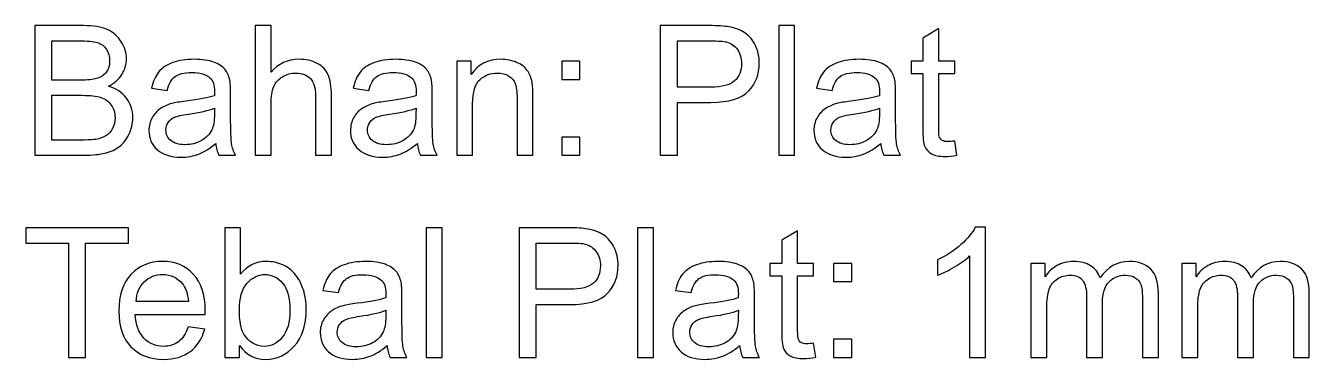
# Model space of a CAD drawing. Header units: centimetres. Extents: x -3.6 to 10.1, y -12.5 to 13.
# Drawn here: x 5.375 to 10.076, y 2.52 to 3.744 of the extents above; entities that cross this region are included whole.
import ezdxf

# ---------------------------------------------------------------- set-up
doc = ezdxf.new("R2010")
doc.units = ezdxf.units.CM
doc.header["$MEASUREMENT"] = 0
doc.layers.add('Visible', color=7, linetype='Continuous')

msp = doc.modelspace()

# ---------------------------------------------------------------- linework, layer by layer
at = {"layer": 'Visible', "color": 250}
for points, knots in [([(5.40849, 3.26897), (5.40849, 3.26897), (5.40849, 3.74415), (5.40849, 3.74415), (5.40849, 3.74415), (5.58679, 3.74415), (5.58679, 3.74415), (5.62307, 3.74415), (5.65216, 3.73939), (5.67417, 3.72977), (5.69607, 3.72015), (5.71322, 3.70533), (5.72561, 3.68531), (5.7381, 3.6654), (5.7443, 3.64449), (5.7443, 3.62259), (5.7443, 3.60235), (5.73877, 3.58321), (5.72782, 3.56529), (5.71687, 3.54738), (5.70028, 3.53289), (5.67804, 3.52182), (5.7068, 3.51342), (5.72892, 3.49904), (5.7443, 3.47869), (5.75978, 3.45844), (5.76753, 3.43444), (5.76753, 3.40679), (5.76753, 3.38445), (5.76277, 3.36376), (5.75337, 3.34463), (5.74397, 3.32549), (5.73235, 3.31078), (5.71853, 3.30038), (5.7047, 3.2901), (5.68733, 3.28224), (5.66654, 3.27693), (5.64564, 3.27162), (5.62008, 3.26897), (5.58978, 3.26897), (5.58978, 3.26897), (5.40849, 3.26897), (5.40849, 3.26897)], [0, 0, 0, 0, 0.0714286, 0.0714286, 0.0714286, 0.1428571, 0.1428571, 0.1428571, 0.2142857, 0.2142857, 0.2142857, 0.2857143, 0.2857143, 0.2857143, 0.3571429, 0.3571429, 0.3571429, 0.4285714, 0.4285714, 0.4285714, 0.5, 0.5, 0.5, 0.5714286, 0.5714286, 0.5714286, 0.6428571, 0.6428571, 0.6428571, 0.7142857, 0.7142857, 0.7142857, 0.7857143, 0.7857143, 0.7857143, 0.8571429, 0.8571429, 0.8571429, 0.9285714, 0.9285714, 0.9285714, 1, 1, 1, 1]), ([(6.21561, 3.26897), (6.21561, 3.26897), (6.21561, 3.74415), (6.21561, 3.74415), (6.21561, 3.74415), (6.27401, 3.74415), (6.27401, 3.74415), (6.27401, 3.74415), (6.27401, 3.57315), (6.27401, 3.57315), (6.30111, 3.60489), (6.33529, 3.62071), (6.37666, 3.62071), (6.40199, 3.62071), (6.424, 3.61573), (6.4428, 3.60567), (6.4615, 3.5956), (6.47488, 3.58178), (6.48296, 3.56408), (6.49103, 3.54638), (6.49501, 3.52061), (6.49501, 3.48698), (6.49501, 3.48698), (6.49501, 3.26897), (6.49501, 3.26897), (6.49501, 3.26897), (6.43661, 3.26897), (6.43661, 3.26897), (6.43661, 3.26897), (6.43661, 3.48676), (6.43661, 3.48676), (6.43661, 3.51585), (6.43031, 3.53709), (6.41781, 3.55036), (6.4052, 3.56364), (6.3875, 3.57027), (6.36449, 3.57027), (6.34735, 3.57027), (6.3312, 3.56585), (6.31605, 3.55689), (6.30089, 3.54793), (6.29016, 3.53576), (6.28364, 3.52039), (6.27722, 3.50512), (6.27401, 3.484), (6.27401, 3.45701), (6.27401, 3.45701), (6.27401, 3.26897), (6.27401, 3.26897), (6.27401, 3.26897), (6.21561, 3.26897), (6.21561, 3.26897)], [0, 0, 0, 0, 0.0588235, 0.0588235, 0.0588235, 0.1176471, 0.1176471, 0.1176471, 0.1764706, 0.1764706, 0.1764706, 0.2352941, 0.2352941, 0.2352941, 0.2941176, 0.2941176, 0.2941176, 0.3529412, 0.3529412, 0.3529412, 0.4117647, 0.4117647, 0.4117647, 0.4705882, 0.4705882, 0.4705882, 0.5294118, 0.5294118, 0.5294118, 0.5882353, 0.5882353, 0.5882353, 0.6470588, 0.6470588, 0.6470588, 0.7058824, 0.7058824, 0.7058824, 0.7647059, 0.7647059, 0.7647059, 0.8235294, 0.8235294, 0.8235294, 0.8823529, 0.8823529, 0.8823529, 0.9411765, 0.9411765, 0.9411765, 1, 1, 1, 1]), ([(7.69902, 3.26897), (7.69902, 3.26897), (7.69902, 3.74415), (7.69902, 3.74415), (7.69902, 3.74415), (7.87843, 3.74415), (7.87843, 3.74415), (7.90996, 3.74415), (7.93407, 3.7426), (7.95077, 3.73962), (7.97411, 3.73574), (7.99369, 3.72833), (8.0095, 3.71749), (8.02532, 3.70654), (8.03804, 3.69128), (8.04766, 3.6717), (8.05729, 3.65212), (8.06204, 3.63055), (8.06204, 3.60699), (8.06204, 3.56673), (8.04921, 3.53255), (8.02344, 3.50468), (7.99778, 3.4767), (7.95121, 3.46276), (7.88396, 3.46276), (7.88396, 3.46276), (7.76207, 3.46276), (7.76207, 3.46276), (7.76207, 3.46276), (7.76207, 3.26897), (7.76207, 3.26897), (7.76207, 3.26897), (7.69902, 3.26897), (7.69902, 3.26897)], [0, 0, 0, 0, 0.0909091, 0.0909091, 0.0909091, 0.1818182, 0.1818182, 0.1818182, 0.2727273, 0.2727273, 0.2727273, 0.3636364, 0.3636364, 0.3636364, 0.4545455, 0.4545455, 0.4545455, 0.5454545, 0.5454545, 0.5454545, 0.6363636, 0.6363636, 0.6363636, 0.7272727, 0.7272727, 0.7272727, 0.8181818, 0.8181818, 0.8181818, 0.9090909, 0.9090909, 0.9090909, 1, 1, 1, 1]), ([(8.13305, 3.26897), (8.13305, 3.26897), (8.13305, 3.74415), (8.13305, 3.74415), (8.13305, 3.74415), (8.19146, 3.74415), (8.19146, 3.74415), (8.19146, 3.74415), (8.19146, 3.26897), (8.19146, 3.26897), (8.19146, 3.26897), (8.13305, 3.26897), (8.13305, 3.26897)], [0, 0, 0, 0, 0.25, 0.25, 0.25, 0.5, 0.5, 0.5, 0.75, 0.75, 0.75, 1, 1, 1, 1]), ([(8.77769, 3.32107), (8.77769, 3.32107), (8.78565, 3.26952), (8.78565, 3.26952), (8.76928, 3.26609), (8.75457, 3.26432), (8.74174, 3.26432), (8.72062, 3.26432), (8.70425, 3.26764), (8.69252, 3.27439), (8.68091, 3.28114), (8.67272, 3.28988), (8.66797, 3.30083), (8.66321, 3.31178), (8.66089, 3.33478), (8.66089, 3.36985), (8.66089, 3.36985), (8.66089, 3.56828), (8.66089, 3.56828), (8.66089, 3.56828), (8.61775, 3.56828), (8.61775, 3.56828), (8.61775, 3.56828), (8.61775, 3.61341), (8.61775, 3.61341), (8.61775, 3.61341), (8.66089, 3.61341), (8.66089, 3.61341), (8.66089, 3.61341), (8.66089, 3.69858), (8.66089, 3.69858), (8.66089, 3.69858), (8.71929, 3.73364), (8.71929, 3.73364), (8.71929, 3.73364), (8.71929, 3.61341), (8.71929, 3.61341), (8.71929, 3.61341), (8.77769, 3.61341), (8.77769, 3.61341), (8.77769, 3.61341), (8.77769, 3.56828), (8.77769, 3.56828), (8.77769, 3.56828), (8.71929, 3.56828), (8.71929, 3.56828), (8.71929, 3.56828), (8.71929, 3.36653), (8.71929, 3.36653), (8.71929, 3.34983), (8.72028, 3.3391), (8.72239, 3.33434), (8.72438, 3.32958), (8.72769, 3.32582), (8.73234, 3.32295), (8.73699, 3.32018), (8.74362, 3.31874), (8.75225, 3.31874), (8.75867, 3.31874), (8.76718, 3.31952), (8.77769, 3.32107)], [0, 0, 0, 0, 0.05, 0.05, 0.05, 0.1, 0.1, 0.1, 0.15, 0.15, 0.15, 0.2, 0.2, 0.2, 0.25, 0.25, 0.25, 0.3, 0.3, 0.3, 0.35, 0.35, 0.35, 0.4, 0.4, 0.4, 0.45, 0.45, 0.45, 0.5, 0.5, 0.5, 0.55, 0.55, 0.55, 0.6, 0.6, 0.6, 0.65, 0.65, 0.65, 0.7, 0.7, 0.7, 0.75, 0.75, 0.75, 0.8, 0.8, 0.8, 0.85, 0.85, 0.85, 0.9, 0.9, 0.9, 0.95, 0.95, 0.95, 1, 1, 1, 1]), ([(5.47153, 3.54439), (5.47153, 3.54439), (5.57429, 3.54439), (5.57429, 3.54439), (5.60217, 3.54439), (5.62219, 3.54627), (5.63424, 3.54992), (5.65028, 3.55468), (5.66234, 3.56264), (5.67041, 3.5737), (5.67849, 3.58476), (5.68258, 3.59859), (5.68258, 3.61529), (5.68258, 3.63111), (5.67882, 3.64504), (5.67119, 3.65699), (5.66366, 3.66905), (5.65282, 3.67734), (5.63878, 3.68177), (5.62473, 3.68619), (5.60062, 3.6884), (5.56655, 3.6884), (5.56655, 3.6884), (5.47153, 3.6884), (5.47153, 3.6884), (5.47153, 3.6884), (5.47153, 3.54439), (5.47153, 3.54439)], [0, 0, 0, 0, 0.1111111, 0.1111111, 0.1111111, 0.2222222, 0.2222222, 0.2222222, 0.3333333, 0.3333333, 0.3333333, 0.4444444, 0.4444444, 0.4444444, 0.5555556, 0.5555556, 0.5555556, 0.6666667, 0.6666667, 0.6666667, 0.7777778, 0.7777778, 0.7777778, 0.8888889, 0.8888889, 0.8888889, 1, 1, 1, 1]), ([(7.76207, 3.51851), (7.76207, 3.51851), (7.88485, 3.51851), (7.88485, 3.51851), (7.92555, 3.51851), (7.95431, 3.52603), (7.97145, 3.54118), (7.98849, 3.55633), (7.99701, 3.57757), (7.99701, 3.60511), (7.99701, 3.62491), (7.99203, 3.64195), (7.98196, 3.65611), (7.9719, 3.67026), (7.95862, 3.67966), (7.94225, 3.6842), (7.93163, 3.68697), (7.91206, 3.6884), (7.88363, 3.6884), (7.88363, 3.6884), (7.76207, 3.6884), (7.76207, 3.6884), (7.76207, 3.6884), (7.76207, 3.51851), (7.76207, 3.51851)], [0, 0, 0, 0, 0.125, 0.125, 0.125, 0.25, 0.25, 0.25, 0.375, 0.375, 0.375, 0.5, 0.5, 0.5, 0.625, 0.625, 0.625, 0.75, 0.75, 0.75, 0.875, 0.875, 0.875, 1, 1, 1, 1]), ([(6.07148, 3.31211), (6.0498, 3.29364), (6.0289, 3.28069), (6.00888, 3.27306), (5.98886, 3.26543), (5.9674, 3.26167), (5.94439, 3.26167), (5.90656, 3.26167), (5.87747, 3.27085), (5.85712, 3.28932), (5.83677, 3.30768), (5.82659, 3.33124), (5.82659, 3.35989), (5.82659, 3.3767), (5.83046, 3.39208), (5.8381, 3.40602), (5.84584, 3.41995), (5.8559, 3.43101), (5.86829, 3.43942), (5.88079, 3.44783), (5.89473, 3.45424), (5.91032, 3.45856), (5.92183, 3.46154), (5.93919, 3.46442), (5.96231, 3.46729), (6.00943, 3.47282), (6.04427, 3.47957), (6.0665, 3.48731), (6.06673, 3.49528), (6.06684, 3.50037), (6.06684, 3.50247), (6.06684, 3.52614), (6.06131, 3.54284), (6.05025, 3.55257), (6.03531, 3.56574), (6.01308, 3.57226), (5.98366, 3.57226), (5.95612, 3.57226), (5.93576, 3.5674), (5.92271, 3.55777), (5.90955, 3.54815), (5.89993, 3.53112), (5.89362, 3.50656), (5.89362, 3.50656), (5.83655, 3.51452), (5.83655, 3.51452), (5.84175, 3.53897), (5.85026, 3.55877), (5.86221, 3.57381), (5.87415, 3.58885), (5.89141, 3.60036), (5.91397, 3.60854), (5.93643, 3.61662), (5.96264, 3.62071), (5.99229, 3.62071), (6.02171, 3.62071), (6.04571, 3.61728), (6.06418, 3.61031), (6.08254, 3.60334), (6.09615, 3.59472), (6.10478, 3.58421), (6.1134, 3.5737), (6.11949, 3.56043), (6.12303, 3.54439), (6.12491, 3.53443), (6.1259, 3.51652), (6.1259, 3.49074), (6.1259, 3.49074), (6.1259, 3.41332), (6.1259, 3.41332), (6.1259, 3.35923), (6.12712, 3.32505), (6.12955, 3.31056), (6.13188, 3.29607), (6.13674, 3.28224), (6.14382, 3.26897), (6.14382, 3.26897), (6.08276, 3.26897), (6.08276, 3.26897), (6.0769, 3.28125), (6.07314, 3.29563), (6.07148, 3.31211)], [0, 0, 0, 0, 0.037037, 0.037037, 0.037037, 0.0740741, 0.0740741, 0.0740741, 0.1111111, 0.1111111, 0.1111111, 0.1481481, 0.1481481, 0.1481481, 0.1851852, 0.1851852, 0.1851852, 0.2222222, 0.2222222, 0.2222222, 0.2592593, 0.2592593, 0.2592593, 0.2962963, 0.2962963, 0.2962963, 0.3333333, 0.3333333, 0.3333333, 0.3703704, 0.3703704, 0.3703704, 0.4074074, 0.4074074, 0.4074074, 0.4444444, 0.4444444, 0.4444444, 0.4814815, 0.4814815, 0.4814815, 0.5185185, 0.5185185, 0.5185185, 0.5555556, 0.5555556, 0.5555556, 0.5925926, 0.5925926, 0.5925926, 0.6296296, 0.6296296, 0.6296296, 0.6666667, 0.6666667, 0.6666667, 0.7037037, 0.7037037, 0.7037037, 0.7407407, 0.7407407, 0.7407407, 0.7777778, 0.7777778, 0.7777778, 0.8148148, 0.8148148, 0.8148148, 0.8518519, 0.8518519, 0.8518519, 0.8888889, 0.8888889, 0.8888889, 0.9259259, 0.9259259, 0.9259259, 0.962963, 0.962963, 0.962963, 1, 1, 1, 1]), ([(6.8097, 3.31211), (6.78802, 3.29364), (6.76712, 3.28069), (6.7471, 3.27306), (6.72708, 3.26543), (6.70562, 3.26167), (6.68261, 3.26167), (6.64478, 3.26167), (6.61569, 3.27085), (6.59534, 3.28932), (6.57499, 3.30768), (6.56481, 3.33124), (6.56481, 3.35989), (6.56481, 3.3767), (6.56868, 3.39208), (6.57632, 3.40602), (6.58406, 3.41995), (6.59412, 3.43101), (6.60651, 3.43942), (6.61901, 3.44783), (6.63295, 3.45424), (6.64854, 3.45856), (6.66005, 3.46154), (6.67741, 3.46442), (6.70053, 3.46729), (6.74765, 3.47282), (6.78249, 3.47957), (6.80472, 3.48731), (6.80495, 3.49528), (6.80506, 3.50037), (6.80506, 3.50247), (6.80506, 3.52614), (6.79953, 3.54284), (6.78847, 3.55257), (6.77353, 3.56574), (6.7513, 3.57226), (6.72188, 3.57226), (6.69434, 3.57226), (6.67398, 3.5674), (6.66093, 3.55777), (6.64777, 3.54815), (6.63815, 3.53112), (6.63184, 3.50656), (6.63184, 3.50656), (6.57477, 3.51452), (6.57477, 3.51452), (6.57997, 3.53897), (6.58848, 3.55877), (6.60043, 3.57381), (6.61237, 3.58885), (6.62963, 3.60036), (6.65219, 3.60854), (6.67465, 3.61662), (6.70086, 3.62071), (6.73051, 3.62071), (6.75993, 3.62071), (6.78393, 3.61728), (6.8024, 3.61031), (6.82076, 3.60334), (6.83437, 3.59472), (6.843, 3.58421), (6.85162, 3.5737), (6.85771, 3.56043), (6.86125, 3.54439), (6.86313, 3.53443), (6.86412, 3.51652), (6.86412, 3.49074), (6.86412, 3.49074), (6.86412, 3.41332), (6.86412, 3.41332), (6.86412, 3.35923), (6.86534, 3.32505), (6.86777, 3.31056), (6.8701, 3.29607), (6.87496, 3.28224), (6.88204, 3.26897), (6.88204, 3.26897), (6.82098, 3.26897), (6.82098, 3.26897), (6.81512, 3.28125), (6.81136, 3.29563), (6.8097, 3.31211)], [0, 0, 0, 0, 0.037037, 0.037037, 0.037037, 0.0740741, 0.0740741, 0.0740741, 0.1111111, 0.1111111, 0.1111111, 0.1481481, 0.1481481, 0.1481481, 0.1851852, 0.1851852, 0.1851852, 0.2222222, 0.2222222, 0.2222222, 0.2592593, 0.2592593, 0.2592593, 0.2962963, 0.2962963, 0.2962963, 0.3333333, 0.3333333, 0.3333333, 0.3703704, 0.3703704, 0.3703704, 0.4074074, 0.4074074, 0.4074074, 0.4444444, 0.4444444, 0.4444444, 0.4814815, 0.4814815, 0.4814815, 0.5185185, 0.5185185, 0.5185185, 0.5555556, 0.5555556, 0.5555556, 0.5925926, 0.5925926, 0.5925926, 0.6296296, 0.6296296, 0.6296296, 0.6666667, 0.6666667, 0.6666667, 0.7037037, 0.7037037, 0.7037037, 0.7407407, 0.7407407, 0.7407407, 0.7777778, 0.7777778, 0.7777778, 0.8148148, 0.8148148, 0.8148148, 0.8518519, 0.8518519, 0.8518519, 0.8888889, 0.8888889, 0.8888889, 0.9259259, 0.9259259, 0.9259259, 0.962963, 0.962963, 0.962963, 1, 1, 1, 1]), ([(6.95383, 3.26897), (6.95383, 3.26897), (6.95383, 3.61341), (6.95383, 3.61341), (6.95383, 3.61341), (7.00626, 3.61341), (7.00626, 3.61341), (7.00626, 3.61341), (7.00626, 3.56452), (7.00626, 3.56452), (7.03148, 3.60202), (7.06798, 3.62071), (7.11565, 3.62071), (7.13645, 3.62071), (7.15547, 3.61695), (7.17284, 3.60954), (7.19021, 3.60213), (7.20326, 3.59228), (7.21188, 3.58023), (7.22051, 3.56817), (7.2266, 3.55379), (7.23002, 3.5372), (7.23213, 3.52636), (7.23323, 3.50745), (7.23323, 3.48046), (7.23323, 3.48046), (7.23323, 3.26897), (7.23323, 3.26897), (7.23323, 3.26897), (7.17483, 3.26897), (7.17483, 3.26897), (7.17483, 3.26897), (7.17483, 3.47824), (7.17483, 3.47824), (7.17483, 3.50203), (7.17262, 3.51983), (7.16808, 3.53156), (7.16355, 3.54328), (7.15547, 3.55268), (7.14397, 3.55976), (7.13247, 3.56673), (7.11886, 3.57027), (7.10338, 3.57027), (7.0786, 3.57027), (7.05725, 3.56242), (7.03922, 3.5466), (7.02119, 3.53089), (7.01223, 3.50092), (7.01223, 3.4569), (7.01223, 3.4569), (7.01223, 3.26897), (7.01223, 3.26897), (7.01223, 3.26897), (6.95383, 3.26897), (6.95383, 3.26897)], [0, 0, 0, 0, 0.0555556, 0.0555556, 0.0555556, 0.1111111, 0.1111111, 0.1111111, 0.1666667, 0.1666667, 0.1666667, 0.2222222, 0.2222222, 0.2222222, 0.2777778, 0.2777778, 0.2777778, 0.3333333, 0.3333333, 0.3333333, 0.3888889, 0.3888889, 0.3888889, 0.4444444, 0.4444444, 0.4444444, 0.5, 0.5, 0.5, 0.5555556, 0.5555556, 0.5555556, 0.6111111, 0.6111111, 0.6111111, 0.6666667, 0.6666667, 0.6666667, 0.7222222, 0.7222222, 0.7222222, 0.7777778, 0.7777778, 0.7777778, 0.8333333, 0.8333333, 0.8333333, 0.8888889, 0.8888889, 0.8888889, 0.9444444, 0.9444444, 0.9444444, 1, 1, 1, 1]), ([(8.5068, 3.31211), (8.48512, 3.29364), (8.46422, 3.28069), (8.4442, 3.27306), (8.42418, 3.26543), (8.40272, 3.26167), (8.37971, 3.26167), (8.34188, 3.26167), (8.31279, 3.27085), (8.29244, 3.28932), (8.27209, 3.30768), (8.26191, 3.33124), (8.26191, 3.35989), (8.26191, 3.3767), (8.26578, 3.39208), (8.27342, 3.40602), (8.28116, 3.41995), (8.29122, 3.43101), (8.30361, 3.43942), (8.31611, 3.44783), (8.33005, 3.45424), (8.34564, 3.45856), (8.35715, 3.46154), (8.37451, 3.46442), (8.39763, 3.46729), (8.44475, 3.47282), (8.47959, 3.47957), (8.50182, 3.48731), (8.50205, 3.49528), (8.50216, 3.50037), (8.50216, 3.50247), (8.50216, 3.52614), (8.49663, 3.54284), (8.48557, 3.55257), (8.47063, 3.56574), (8.4484, 3.57226), (8.41898, 3.57226), (8.39144, 3.57226), (8.37108, 3.5674), (8.35803, 3.55777), (8.34487, 3.54815), (8.33525, 3.53112), (8.32894, 3.50656), (8.32894, 3.50656), (8.27187, 3.51452), (8.27187, 3.51452), (8.27707, 3.53897), (8.28558, 3.55877), (8.29753, 3.57381), (8.30947, 3.58885), (8.32673, 3.60036), (8.34929, 3.60854), (8.37175, 3.61662), (8.39796, 3.62071), (8.42761, 3.62071), (8.45703, 3.62071), (8.48103, 3.61728), (8.4995, 3.61031), (8.51786, 3.60334), (8.53147, 3.59472), (8.5401, 3.58421), (8.54872, 3.5737), (8.55481, 3.56043), (8.55835, 3.54439), (8.56023, 3.53443), (8.56122, 3.51652), (8.56122, 3.49074), (8.56122, 3.49074), (8.56122, 3.41332), (8.56122, 3.41332), (8.56122, 3.35923), (8.56244, 3.32505), (8.56487, 3.31056), (8.5672, 3.29607), (8.57206, 3.28224), (8.57914, 3.26897), (8.57914, 3.26897), (8.51808, 3.26897), (8.51808, 3.26897), (8.51222, 3.28125), (8.50846, 3.29563), (8.5068, 3.31211)], [0, 0, 0, 0, 0.037037, 0.037037, 0.037037, 0.0740741, 0.0740741, 0.0740741, 0.1111111, 0.1111111, 0.1111111, 0.1481481, 0.1481481, 0.1481481, 0.1851852, 0.1851852, 0.1851852, 0.2222222, 0.2222222, 0.2222222, 0.2592593, 0.2592593, 0.2592593, 0.2962963, 0.2962963, 0.2962963, 0.3333333, 0.3333333, 0.3333333, 0.3703704, 0.3703704, 0.3703704, 0.4074074, 0.4074074, 0.4074074, 0.4444444, 0.4444444, 0.4444444, 0.4814815, 0.4814815, 0.4814815, 0.5185185, 0.5185185, 0.5185185, 0.5555556, 0.5555556, 0.5555556, 0.5925926, 0.5925926, 0.5925926, 0.6296296, 0.6296296, 0.6296296, 0.6666667, 0.6666667, 0.6666667, 0.7037037, 0.7037037, 0.7037037, 0.7407407, 0.7407407, 0.7407407, 0.7777778, 0.7777778, 0.7777778, 0.8148148, 0.8148148, 0.8148148, 0.8518519, 0.8518519, 0.8518519, 0.8888889, 0.8888889, 0.8888889, 0.9259259, 0.9259259, 0.9259259, 0.962963, 0.962963, 0.962963, 1, 1, 1, 1]), ([(7.33887, 3.54704), (7.33887, 3.54704), (7.33887, 3.61341), (7.33887, 3.61341), (7.33887, 3.61341), (7.40524, 3.61341), (7.40524, 3.61341), (7.40524, 3.61341), (7.40524, 3.54704), (7.40524, 3.54704), (7.40524, 3.54704), (7.33887, 3.54704), (7.33887, 3.54704)], [0, 0, 0, 0, 0.25, 0.25, 0.25, 0.5, 0.5, 0.5, 0.75, 0.75, 0.75, 1, 1, 1, 1]), ([(5.47153, 3.32472), (5.47153, 3.32472), (5.58989, 3.32472), (5.58989, 3.32472), (5.61024, 3.32472), (5.62451, 3.32549), (5.6328, 3.32704), (5.64718, 3.32958), (5.65935, 3.3339), (5.66908, 3.33998), (5.67882, 3.34607), (5.68678, 3.35491), (5.69309, 3.36653), (5.69939, 3.37814), (5.70249, 3.39153), (5.70249, 3.40668), (5.70249, 3.42449), (5.69795, 3.43986), (5.68877, 3.45303), (5.6797, 3.46619), (5.66709, 3.47537), (5.65094, 3.48068), (5.63491, 3.48599), (5.61168, 3.48864), (5.58148, 3.48864), (5.58148, 3.48864), (5.47153, 3.48864), (5.47153, 3.48864), (5.47153, 3.48864), (5.47153, 3.32472), (5.47153, 3.32472)], [0, 0, 0, 0, 0.1, 0.1, 0.1, 0.2, 0.2, 0.2, 0.3, 0.3, 0.3, 0.4, 0.4, 0.4, 0.5, 0.5, 0.5, 0.6, 0.6, 0.6, 0.7, 0.7, 0.7, 0.8, 0.8, 0.8, 0.9, 0.9, 0.9, 1, 1, 1, 1]), ([(6.06684, 3.44152), (6.0456, 3.43289), (6.01374, 3.42559), (5.97127, 3.41962), (5.94716, 3.41619), (5.93012, 3.41232), (5.92017, 3.40801), (5.91021, 3.40369), (5.90258, 3.39739), (5.89716, 3.3892), (5.89174, 3.38091), (5.88898, 3.37173), (5.88898, 3.36155), (5.88898, 3.34618), (5.89484, 3.33323), (5.90667, 3.32295), (5.91851, 3.31266), (5.93576, 3.30746), (5.95844, 3.30746), (5.98089, 3.30746), (6.00091, 3.31233), (6.0185, 3.32217), (6.03598, 3.33191), (6.04892, 3.34529), (6.0571, 3.36221), (6.06341, 3.37538), (6.0665, 3.39473), (6.0665, 3.42028), (6.0665, 3.42028), (6.06684, 3.44152), (6.06684, 3.44152)], [0, 0, 0, 0, 0.1, 0.1, 0.1, 0.2, 0.2, 0.2, 0.3, 0.3, 0.3, 0.4, 0.4, 0.4, 0.5, 0.5, 0.5, 0.6, 0.6, 0.6, 0.7, 0.7, 0.7, 0.8, 0.8, 0.8, 0.9, 0.9, 0.9, 1, 1, 1, 1]), ([(6.80506, 3.44152), (6.78382, 3.43289), (6.75196, 3.42559), (6.70949, 3.41962), (6.68538, 3.41619), (6.66834, 3.41232), (6.65839, 3.40801), (6.64843, 3.40369), (6.6408, 3.39739), (6.63538, 3.3892), (6.62996, 3.38091), (6.6272, 3.37173), (6.6272, 3.36155), (6.6272, 3.34618), (6.63306, 3.33323), (6.64489, 3.32295), (6.65673, 3.31266), (6.67398, 3.30746), (6.69666, 3.30746), (6.71911, 3.30746), (6.73913, 3.31233), (6.75672, 3.32217), (6.7742, 3.33191), (6.78714, 3.34529), (6.79532, 3.36221), (6.80163, 3.37538), (6.80472, 3.39473), (6.80472, 3.42028), (6.80472, 3.42028), (6.80506, 3.44152), (6.80506, 3.44152)], [0, 0, 0, 0, 0.1, 0.1, 0.1, 0.2, 0.2, 0.2, 0.3, 0.3, 0.3, 0.4, 0.4, 0.4, 0.5, 0.5, 0.5, 0.6, 0.6, 0.6, 0.7, 0.7, 0.7, 0.8, 0.8, 0.8, 0.9, 0.9, 0.9, 1, 1, 1, 1]), ([(8.50216, 3.44152), (8.48092, 3.43289), (8.44906, 3.42559), (8.40659, 3.41962), (8.38248, 3.41619), (8.36544, 3.41232), (8.35549, 3.40801), (8.34553, 3.40369), (8.3379, 3.39739), (8.33248, 3.3892), (8.32706, 3.38091), (8.3243, 3.37173), (8.3243, 3.36155), (8.3243, 3.34618), (8.33016, 3.33323), (8.34199, 3.32295), (8.35383, 3.31266), (8.37108, 3.30746), (8.39376, 3.30746), (8.41621, 3.30746), (8.43623, 3.31233), (8.45382, 3.32217), (8.4713, 3.33191), (8.48424, 3.34529), (8.49242, 3.36221), (8.49873, 3.37538), (8.50182, 3.39473), (8.50182, 3.42028), (8.50182, 3.42028), (8.50216, 3.44152), (8.50216, 3.44152)], [0, 0, 0, 0, 0.1, 0.1, 0.1, 0.2, 0.2, 0.2, 0.3, 0.3, 0.3, 0.4, 0.4, 0.4, 0.5, 0.5, 0.5, 0.6, 0.6, 0.6, 0.7, 0.7, 0.7, 0.8, 0.8, 0.8, 0.9, 0.9, 0.9, 1, 1, 1, 1]), ([(7.33887, 3.26897), (7.33887, 3.26897), (7.33887, 3.33534), (7.33887, 3.33534), (7.33887, 3.33534), (7.40524, 3.33534), (7.40524, 3.33534), (7.40524, 3.33534), (7.40524, 3.26897), (7.40524, 3.26897), (7.40524, 3.26897), (7.33887, 3.26897), (7.33887, 3.26897)], [0, 0, 0, 0, 0.25, 0.25, 0.25, 0.5, 0.5, 0.5, 0.75, 0.75, 0.75, 1, 1, 1, 1]), ([(5.53193, 2.52755), (5.53193, 2.52755), (5.53193, 2.94698), (5.53193, 2.94698), (5.53193, 2.94698), (5.3753, 2.94698), (5.3753, 2.94698), (5.3753, 2.94698), (5.3753, 3.00273), (5.3753, 3.00273), (5.3753, 3.00273), (5.7516, 3.00273), (5.7516, 3.00273), (5.7516, 3.00273), (5.7516, 2.94698), (5.7516, 2.94698), (5.7516, 2.94698), (5.59498, 2.94698), (5.59498, 2.94698), (5.59498, 2.94698), (5.59498, 2.52755), (5.59498, 2.52755), (5.59498, 2.52755), (5.53193, 2.52755), (5.53193, 2.52755)], [0, 0, 0, 0, 0.125, 0.125, 0.125, 0.25, 0.25, 0.25, 0.375, 0.375, 0.375, 0.5, 0.5, 0.5, 0.625, 0.625, 0.625, 0.75, 0.75, 0.75, 0.875, 0.875, 0.875, 1, 1, 1, 1]), ([(6.15854, 2.52755), (6.15854, 2.52755), (6.10412, 2.52755), (6.10412, 2.52755), (6.10412, 2.52755), (6.10412, 3.00273), (6.10412, 3.00273), (6.10412, 3.00273), (6.16252, 3.00273), (6.16252, 3.00273), (6.16252, 3.00273), (6.16252, 2.83317), (6.16252, 2.83317), (6.18719, 2.86392), (6.2186, 2.87929), (6.25687, 2.87929), (6.278, 2.87929), (6.29813, 2.87509), (6.31704, 2.86657), (6.33596, 2.85805), (6.35144, 2.846), (6.36372, 2.83062), (6.37589, 2.81514), (6.38551, 2.79655), (6.39237, 2.77476), (6.39934, 2.75308), (6.40276, 2.72975), (6.40276, 2.70497), (6.40276, 2.64612), (6.38816, 2.60055), (6.35907, 2.56848), (6.32987, 2.53629), (6.29492, 2.52025), (6.25411, 2.52025), (6.21351, 2.52025), (6.18166, 2.53717), (6.15854, 2.57091), (6.15854, 2.57091), (6.15854, 2.52755), (6.15854, 2.52755)], [0, 0, 0, 0, 0.0769231, 0.0769231, 0.0769231, 0.1538462, 0.1538462, 0.1538462, 0.2307692, 0.2307692, 0.2307692, 0.3076923, 0.3076923, 0.3076923, 0.3846154, 0.3846154, 0.3846154, 0.4615385, 0.4615385, 0.4615385, 0.5384615, 0.5384615, 0.5384615, 0.6153846, 0.6153846, 0.6153846, 0.6923077, 0.6923077, 0.6923077, 0.7692308, 0.7692308, 0.7692308, 0.8461538, 0.8461538, 0.8461538, 0.9230769, 0.9230769, 0.9230769, 1, 1, 1, 1]), ([(6.84167, 2.52755), (6.84167, 2.52755), (6.84167, 3.00273), (6.84167, 3.00273), (6.84167, 3.00273), (6.90008, 3.00273), (6.90008, 3.00273), (6.90008, 3.00273), (6.90008, 2.52755), (6.90008, 2.52755), (6.90008, 2.52755), (6.84167, 2.52755), (6.84167, 2.52755)], [0, 0, 0, 0, 0.25, 0.25, 0.25, 0.5, 0.5, 0.5, 0.75, 0.75, 0.75, 1, 1, 1, 1]), ([(7.18213, 2.52755), (7.18213, 2.52755), (7.18213, 3.00273), (7.18213, 3.00273), (7.18213, 3.00273), (7.36154, 3.00273), (7.36154, 3.00273), (7.39307, 3.00273), (7.41718, 3.00118), (7.43388, 2.9982), (7.45722, 2.99432), (7.4768, 2.98691), (7.49261, 2.97607), (7.50843, 2.96512), (7.52115, 2.94986), (7.53077, 2.93028), (7.5404, 2.9107), (7.54515, 2.88913), (7.54515, 2.86557), (7.54515, 2.82531), (7.53232, 2.79113), (7.50655, 2.76326), (7.48089, 2.73528), (7.43432, 2.72134), (7.36707, 2.72134), (7.36707, 2.72134), (7.24518, 2.72134), (7.24518, 2.72134), (7.24518, 2.72134), (7.24518, 2.52755), (7.24518, 2.52755), (7.24518, 2.52755), (7.18213, 2.52755), (7.18213, 2.52755)], [0, 0, 0, 0, 0.0909091, 0.0909091, 0.0909091, 0.1818182, 0.1818182, 0.1818182, 0.2727273, 0.2727273, 0.2727273, 0.3636364, 0.3636364, 0.3636364, 0.4545455, 0.4545455, 0.4545455, 0.5454545, 0.5454545, 0.5454545, 0.6363636, 0.6363636, 0.6363636, 0.7272727, 0.7272727, 0.7272727, 0.8181818, 0.8181818, 0.8181818, 0.9090909, 0.9090909, 0.9090909, 1, 1, 1, 1]), ([(7.61616, 2.52755), (7.61616, 2.52755), (7.61616, 3.00273), (7.61616, 3.00273), (7.61616, 3.00273), (7.67457, 3.00273), (7.67457, 3.00273), (7.67457, 3.00273), (7.67457, 2.52755), (7.67457, 2.52755), (7.67457, 2.52755), (7.61616, 2.52755), (7.61616, 2.52755)], [0, 0, 0, 0, 0.25, 0.25, 0.25, 0.5, 0.5, 0.5, 0.75, 0.75, 0.75, 1, 1, 1, 1]), ([(8.2608, 2.57965), (8.2608, 2.57965), (8.26876, 2.5281), (8.26876, 2.5281), (8.25239, 2.52467), (8.23768, 2.5229), (8.22485, 2.5229), (8.20373, 2.5229), (8.18736, 2.52622), (8.17563, 2.53297), (8.16402, 2.53972), (8.15583, 2.54846), (8.15108, 2.55941), (8.14632, 2.57036), (8.144, 2.59336), (8.144, 2.62843), (8.144, 2.62843), (8.144, 2.82686), (8.144, 2.82686), (8.144, 2.82686), (8.10086, 2.82686), (8.10086, 2.82686), (8.10086, 2.82686), (8.10086, 2.87199), (8.10086, 2.87199), (8.10086, 2.87199), (8.144, 2.87199), (8.144, 2.87199), (8.144, 2.87199), (8.144, 2.95716), (8.144, 2.95716), (8.144, 2.95716), (8.2024, 2.99222), (8.2024, 2.99222), (8.2024, 2.99222), (8.2024, 2.87199), (8.2024, 2.87199), (8.2024, 2.87199), (8.2608, 2.87199), (8.2608, 2.87199), (8.2608, 2.87199), (8.2608, 2.82686), (8.2608, 2.82686), (8.2608, 2.82686), (8.2024, 2.82686), (8.2024, 2.82686), (8.2024, 2.82686), (8.2024, 2.62511), (8.2024, 2.62511), (8.2024, 2.60841), (8.20339, 2.59768), (8.2055, 2.59292), (8.20749, 2.58816), (8.2108, 2.5844), (8.21545, 2.58153), (8.2201, 2.57876), (8.22673, 2.57732), (8.23536, 2.57732), (8.24178, 2.57732), (8.25029, 2.5781), (8.2608, 2.57965)], [0, 0, 0, 0, 0.05, 0.05, 0.05, 0.1, 0.1, 0.1, 0.15, 0.15, 0.15, 0.2, 0.2, 0.2, 0.25, 0.25, 0.25, 0.3, 0.3, 0.3, 0.35, 0.35, 0.35, 0.4, 0.4, 0.4, 0.45, 0.45, 0.45, 0.5, 0.5, 0.5, 0.55, 0.55, 0.55, 0.6, 0.6, 0.6, 0.65, 0.65, 0.65, 0.7, 0.7, 0.7, 0.75, 0.75, 0.75, 0.8, 0.8, 0.8, 0.85, 0.85, 0.85, 0.9, 0.9, 0.9, 0.95, 0.95, 0.95, 1, 1, 1, 1]), ([(8.89029, 2.52755), (8.89029, 2.52755), (8.83189, 2.52755), (8.83189, 2.52755), (8.83189, 2.52755), (8.83189, 2.89942), (8.83189, 2.89942), (8.81784, 2.88593), (8.79937, 2.87254), (8.77658, 2.85916), (8.7538, 2.84577), (8.73323, 2.83571), (8.71509, 2.82907), (8.71509, 2.82907), (8.71509, 2.88548), (8.71509, 2.88548), (8.74772, 2.90075), (8.77625, 2.91933), (8.8007, 2.94123), (8.82514, 2.96302), (8.84251, 2.98415), (8.85268, 3.00472), (8.85268, 3.00472), (8.89029, 3.00472), (8.89029, 3.00472), (8.89029, 3.00472), (8.89029, 2.52755), (8.89029, 2.52755)], [0, 0, 0, 0, 0.1111111, 0.1111111, 0.1111111, 0.2222222, 0.2222222, 0.2222222, 0.3333333, 0.3333333, 0.3333333, 0.4444444, 0.4444444, 0.4444444, 0.5555556, 0.5555556, 0.5555556, 0.6666667, 0.6666667, 0.6666667, 0.7777778, 0.7777778, 0.7777778, 0.8888889, 0.8888889, 0.8888889, 1, 1, 1, 1]), ([(7.24518, 2.77709), (7.24518, 2.77709), (7.36796, 2.77709), (7.36796, 2.77709), (7.40866, 2.77709), (7.43742, 2.78461), (7.45456, 2.79976), (7.4716, 2.81491), (7.48012, 2.83615), (7.48012, 2.86369), (7.48012, 2.88349), (7.47514, 2.90053), (7.46507, 2.91469), (7.45501, 2.92884), (7.44173, 2.93824), (7.42536, 2.94278), (7.41474, 2.94555), (7.39517, 2.94698), (7.36674, 2.94698), (7.36674, 2.94698), (7.24518, 2.94698), (7.24518, 2.94698), (7.24518, 2.94698), (7.24518, 2.77709), (7.24518, 2.77709)], [0, 0, 0, 0, 0.125, 0.125, 0.125, 0.25, 0.25, 0.25, 0.375, 0.375, 0.375, 0.5, 0.5, 0.5, 0.625, 0.625, 0.625, 0.75, 0.75, 0.75, 0.875, 0.875, 0.875, 1, 1, 1, 1]), ([(5.97061, 2.63904), (5.97061, 2.63904), (6.031, 2.63108), (6.031, 2.63108), (6.0216, 2.59602), (6.00401, 2.5687), (5.97835, 2.54934), (5.95269, 2.52998), (5.91995, 2.52025), (5.88002, 2.52025), (5.8298, 2.52025), (5.78998, 2.53574), (5.76056, 2.56671), (5.73114, 2.59757), (5.71643, 2.64104), (5.71643, 2.69689), (5.71643, 2.75463), (5.73125, 2.79954), (5.761, 2.8314), (5.79076, 2.86336), (5.82936, 2.87929), (5.87681, 2.87929), (5.92271, 2.87929), (5.96021, 2.86369), (5.9893, 2.83239), (6.01839, 2.80109), (6.03299, 2.75707), (6.03299, 2.70032), (6.03299, 2.69689), (6.03288, 2.6917), (6.03266, 2.68484), (6.03266, 2.68484), (5.77615, 2.68484), (5.77615, 2.68484), (5.77837, 2.64712), (5.78899, 2.61814), (5.80823, 2.59812), (5.82737, 2.5781), (5.85137, 2.56803), (5.88002, 2.56803), (5.90137, 2.56803), (5.91962, 2.57367), (5.93466, 2.58496), (5.94981, 2.59624), (5.96176, 2.61427), (5.97061, 2.63904)], [0, 0, 0, 0, 0.0666667, 0.0666667, 0.0666667, 0.1333333, 0.1333333, 0.1333333, 0.2, 0.2, 0.2, 0.2666667, 0.2666667, 0.2666667, 0.3333333, 0.3333333, 0.3333333, 0.4, 0.4, 0.4, 0.4666667, 0.4666667, 0.4666667, 0.5333333, 0.5333333, 0.5333333, 0.6, 0.6, 0.6, 0.6666667, 0.6666667, 0.6666667, 0.7333333, 0.7333333, 0.7333333, 0.8, 0.8, 0.8, 0.8666667, 0.8666667, 0.8666667, 0.9333333, 0.9333333, 0.9333333, 1, 1, 1, 1]), ([(6.69887, 2.57069), (6.67719, 2.55222), (6.65629, 2.53927), (6.63627, 2.53164), (6.61625, 2.52401), (6.59479, 2.52025), (6.57178, 2.52025), (6.53395, 2.52025), (6.50486, 2.52943), (6.48451, 2.5479), (6.46416, 2.56626), (6.45398, 2.58982), (6.45398, 2.61847), (6.45398, 2.63528), (6.45785, 2.65066), (6.46549, 2.6646), (6.47323, 2.67853), (6.48329, 2.68959), (6.49568, 2.698), (6.50818, 2.70641), (6.52212, 2.71282), (6.53771, 2.71714), (6.54922, 2.72012), (6.56658, 2.723), (6.5897, 2.72587), (6.63682, 2.7314), (6.67166, 2.73815), (6.69389, 2.74589), (6.69412, 2.75386), (6.69423, 2.75895), (6.69423, 2.76105), (6.69423, 2.78472), (6.6887, 2.80142), (6.67764, 2.81115), (6.6627, 2.82432), (6.64047, 2.83084), (6.61105, 2.83084), (6.58351, 2.83084), (6.56315, 2.82598), (6.5501, 2.81635), (6.53694, 2.80673), (6.52732, 2.7897), (6.52101, 2.76514), (6.52101, 2.76514), (6.46394, 2.7731), (6.46394, 2.7731), (6.46914, 2.79755), (6.47765, 2.81735), (6.4896, 2.83239), (6.50154, 2.84743), (6.5188, 2.85894), (6.54136, 2.86712), (6.56382, 2.8752), (6.59003, 2.87929), (6.61968, 2.87929), (6.6491, 2.87929), (6.6731, 2.87586), (6.69157, 2.86889), (6.70993, 2.86192), (6.72354, 2.8533), (6.73217, 2.84279), (6.74079, 2.83228), (6.74688, 2.81901), (6.75042, 2.80297), (6.7523, 2.79301), (6.75329, 2.7751), (6.75329, 2.74932), (6.75329, 2.74932), (6.75329, 2.6719), (6.75329, 2.6719), (6.75329, 2.61781), (6.75451, 2.58363), (6.75694, 2.56914), (6.75927, 2.55465), (6.76413, 2.54082), (6.77121, 2.52755), (6.77121, 2.52755), (6.71015, 2.52755), (6.71015, 2.52755), (6.70429, 2.53983), (6.70053, 2.55421), (6.69887, 2.57069)], [0, 0, 0, 0, 0.037037, 0.037037, 0.037037, 0.0740741, 0.0740741, 0.0740741, 0.1111111, 0.1111111, 0.1111111, 0.1481481, 0.1481481, 0.1481481, 0.1851852, 0.1851852, 0.1851852, 0.2222222, 0.2222222, 0.2222222, 0.2592593, 0.2592593, 0.2592593, 0.2962963, 0.2962963, 0.2962963, 0.3333333, 0.3333333, 0.3333333, 0.3703704, 0.3703704, 0.3703704, 0.4074074, 0.4074074, 0.4074074, 0.4444444, 0.4444444, 0.4444444, 0.4814815, 0.4814815, 0.4814815, 0.5185185, 0.5185185, 0.5185185, 0.5555556, 0.5555556, 0.5555556, 0.5925926, 0.5925926, 0.5925926, 0.6296296, 0.6296296, 0.6296296, 0.6666667, 0.6666667, 0.6666667, 0.7037037, 0.7037037, 0.7037037, 0.7407407, 0.7407407, 0.7407407, 0.7777778, 0.7777778, 0.7777778, 0.8148148, 0.8148148, 0.8148148, 0.8518519, 0.8518519, 0.8518519, 0.8888889, 0.8888889, 0.8888889, 0.9259259, 0.9259259, 0.9259259, 0.962963, 0.962963, 0.962963, 1, 1, 1, 1]), ([(7.98991, 2.57069), (7.96823, 2.55222), (7.94733, 2.53927), (7.92731, 2.53164), (7.90729, 2.52401), (7.88583, 2.52025), (7.86282, 2.52025), (7.82499, 2.52025), (7.7959, 2.52943), (7.77555, 2.5479), (7.7552, 2.56626), (7.74502, 2.58982), (7.74502, 2.61847), (7.74502, 2.63528), (7.74889, 2.65066), (7.75653, 2.6646), (7.76427, 2.67853), (7.77433, 2.68959), (7.78672, 2.698), (7.79922, 2.70641), (7.81316, 2.71282), (7.82875, 2.71714), (7.84026, 2.72012), (7.85762, 2.723), (7.88074, 2.72587), (7.92786, 2.7314), (7.9627, 2.73815), (7.98493, 2.74589), (7.98516, 2.75386), (7.98527, 2.75895), (7.98527, 2.76105), (7.98527, 2.78472), (7.97974, 2.80142), (7.96868, 2.81115), (7.95374, 2.82432), (7.93151, 2.83084), (7.90209, 2.83084), (7.87455, 2.83084), (7.85419, 2.82598), (7.84114, 2.81635), (7.82798, 2.80673), (7.81836, 2.7897), (7.81205, 2.76514), (7.81205, 2.76514), (7.75498, 2.7731), (7.75498, 2.7731), (7.76018, 2.79755), (7.76869, 2.81735), (7.78064, 2.83239), (7.79258, 2.84743), (7.80984, 2.85894), (7.8324, 2.86712), (7.85486, 2.8752), (7.88107, 2.87929), (7.91072, 2.87929), (7.94014, 2.87929), (7.96414, 2.87586), (7.98261, 2.86889), (8.00097, 2.86192), (8.01458, 2.8533), (8.02321, 2.84279), (8.03183, 2.83228), (8.03792, 2.81901), (8.04146, 2.80297), (8.04334, 2.79301), (8.04433, 2.7751), (8.04433, 2.74932), (8.04433, 2.74932), (8.04433, 2.6719), (8.04433, 2.6719), (8.04433, 2.61781), (8.04555, 2.58363), (8.04798, 2.56914), (8.05031, 2.55465), (8.05517, 2.54082), (8.06225, 2.52755), (8.06225, 2.52755), (8.00119, 2.52755), (8.00119, 2.52755), (7.99533, 2.53983), (7.99157, 2.55421), (7.98991, 2.57069)], [0, 0, 0, 0, 0.037037, 0.037037, 0.037037, 0.0740741, 0.0740741, 0.0740741, 0.1111111, 0.1111111, 0.1111111, 0.1481481, 0.1481481, 0.1481481, 0.1851852, 0.1851852, 0.1851852, 0.2222222, 0.2222222, 0.2222222, 0.2592593, 0.2592593, 0.2592593, 0.2962963, 0.2962963, 0.2962963, 0.3333333, 0.3333333, 0.3333333, 0.3703704, 0.3703704, 0.3703704, 0.4074074, 0.4074074, 0.4074074, 0.4444444, 0.4444444, 0.4444444, 0.4814815, 0.4814815, 0.4814815, 0.5185185, 0.5185185, 0.5185185, 0.5555556, 0.5555556, 0.5555556, 0.5925926, 0.5925926, 0.5925926, 0.6296296, 0.6296296, 0.6296296, 0.6666667, 0.6666667, 0.6666667, 0.7037037, 0.7037037, 0.7037037, 0.7407407, 0.7407407, 0.7407407, 0.7777778, 0.7777778, 0.7777778, 0.8148148, 0.8148148, 0.8148148, 0.8518519, 0.8518519, 0.8518519, 0.8888889, 0.8888889, 0.8888889, 0.9259259, 0.9259259, 0.9259259, 0.962963, 0.962963, 0.962963, 1, 1, 1, 1]), ([(8.33436, 2.80562), (8.33436, 2.80562), (8.33436, 2.87199), (8.33436, 2.87199), (8.33436, 2.87199), (8.40073, 2.87199), (8.40073, 2.87199), (8.40073, 2.87199), (8.40073, 2.80562), (8.40073, 2.80562), (8.40073, 2.80562), (8.33436, 2.80562), (8.33436, 2.80562)], [0, 0, 0, 0, 0.25, 0.25, 0.25, 0.5, 0.5, 0.5, 0.75, 0.75, 0.75, 1, 1, 1, 1]), ([(9.05632, 2.52755), (9.05632, 2.52755), (9.05632, 2.87199), (9.05632, 2.87199), (9.05632, 2.87199), (9.10875, 2.87199), (9.10875, 2.87199), (9.10875, 2.87199), (9.10875, 2.82332), (9.10875, 2.82332), (9.11948, 2.84013), (9.13386, 2.85374), (9.15178, 2.86392), (9.1697, 2.8742), (9.19005, 2.87929), (9.21295, 2.87929), (9.23839, 2.87929), (9.25929, 2.87398), (9.27555, 2.86347), (9.29181, 2.85285), (9.30331, 2.83814), (9.30995, 2.81912), (9.33738, 2.85927), (9.37289, 2.87929), (9.41669, 2.87929), (9.45098, 2.87929), (9.47741, 2.86989), (9.49578, 2.85097), (9.51425, 2.83206), (9.52354, 2.80297), (9.52354, 2.7637), (9.52354, 2.7637), (9.52354, 2.52755), (9.52354, 2.52755), (9.52354, 2.52755), (9.46514, 2.52755), (9.46514, 2.52755), (9.46514, 2.52755), (9.46514, 2.74435), (9.46514, 2.74435), (9.46514, 2.76757), (9.46315, 2.78439), (9.45938, 2.79467), (9.45562, 2.80496), (9.44877, 2.81315), (9.4387, 2.81945), (9.42875, 2.82575), (9.41702, 2.82885), (9.40364, 2.82885), (9.3793, 2.82885), (9.35917, 2.82078), (9.34313, 2.80474), (9.32709, 2.78859), (9.31913, 2.76282), (9.31913, 2.72742), (9.31913, 2.72742), (9.31913, 2.52755), (9.31913, 2.52755), (9.31913, 2.52755), (9.26073, 2.52755), (9.26073, 2.52755), (9.26073, 2.52755), (9.26073, 2.75109), (9.26073, 2.75109), (9.26073, 2.77698), (9.25597, 2.79644), (9.24646, 2.80938), (9.23695, 2.82233), (9.22135, 2.82885), (9.19978, 2.82885), (9.18341, 2.82885), (9.16826, 2.82454), (9.15432, 2.81591), (9.14039, 2.80728), (9.13032, 2.79467), (9.12401, 2.77797), (9.11782, 2.76138), (9.11472, 2.73738), (9.11472, 2.70607), (9.11472, 2.70607), (9.11472, 2.52755), (9.11472, 2.52755), (9.11472, 2.52755), (9.05632, 2.52755), (9.05632, 2.52755)], [0, 0, 0, 0, 0.0357143, 0.0357143, 0.0357143, 0.0714286, 0.0714286, 0.0714286, 0.1071429, 0.1071429, 0.1071429, 0.1428571, 0.1428571, 0.1428571, 0.1785714, 0.1785714, 0.1785714, 0.2142857, 0.2142857, 0.2142857, 0.25, 0.25, 0.25, 0.2857143, 0.2857143, 0.2857143, 0.3214286, 0.3214286, 0.3214286, 0.3571429, 0.3571429, 0.3571429, 0.3928571, 0.3928571, 0.3928571, 0.4285714, 0.4285714, 0.4285714, 0.4642857, 0.4642857, 0.4642857, 0.5, 0.5, 0.5, 0.5357143, 0.5357143, 0.5357143, 0.5714286, 0.5714286, 0.5714286, 0.6071429, 0.6071429, 0.6071429, 0.6428571, 0.6428571, 0.6428571, 0.6785714, 0.6785714, 0.6785714, 0.7142857, 0.7142857, 0.7142857, 0.75, 0.75, 0.75, 0.7857143, 0.7857143, 0.7857143, 0.8214286, 0.8214286, 0.8214286, 0.8571429, 0.8571429, 0.8571429, 0.8928571, 0.8928571, 0.8928571, 0.9285714, 0.9285714, 0.9285714, 0.9642857, 0.9642857, 0.9642857, 1, 1, 1, 1]), ([(9.60915, 2.52755), (9.60915, 2.52755), (9.60915, 2.87199), (9.60915, 2.87199), (9.60915, 2.87199), (9.66158, 2.87199), (9.66158, 2.87199), (9.66158, 2.87199), (9.66158, 2.82332), (9.66158, 2.82332), (9.67231, 2.84013), (9.68669, 2.85374), (9.70461, 2.86392), (9.72253, 2.8742), (9.74288, 2.87929), (9.76578, 2.87929), (9.79122, 2.87929), (9.81212, 2.87398), (9.82838, 2.86347), (9.84464, 2.85285), (9.85614, 2.83814), (9.86278, 2.81912), (9.89021, 2.85927), (9.92572, 2.87929), (9.96952, 2.87929), (10.00381, 2.87929), (10.03024, 2.86989), (10.04861, 2.85097), (10.06708, 2.83206), (10.07637, 2.80297), (10.07637, 2.7637), (10.07637, 2.7637), (10.07637, 2.52755), (10.07637, 2.52755), (10.07637, 2.52755), (10.01797, 2.52755), (10.01797, 2.52755), (10.01797, 2.52755), (10.01797, 2.74435), (10.01797, 2.74435), (10.01797, 2.76757), (10.01598, 2.78439), (10.01221, 2.79467), (10.00845, 2.80496), (10.0016, 2.81315), (9.99153, 2.81945), (9.98158, 2.82575), (9.96985, 2.82885), (9.95647, 2.82885), (9.93213, 2.82885), (9.912, 2.82078), (9.89596, 2.80474), (9.87992, 2.78859), (9.87196, 2.76282), (9.87196, 2.72742), (9.87196, 2.72742), (9.87196, 2.52755), (9.87196, 2.52755), (9.87196, 2.52755), (9.81356, 2.52755), (9.81356, 2.52755), (9.81356, 2.52755), (9.81356, 2.75109), (9.81356, 2.75109), (9.81356, 2.77698), (9.8088, 2.79644), (9.79929, 2.80938), (9.78978, 2.82233), (9.77418, 2.82885), (9.75261, 2.82885), (9.73624, 2.82885), (9.72109, 2.82454), (9.70715, 2.81591), (9.69322, 2.80728), (9.68315, 2.79467), (9.67684, 2.77797), (9.67065, 2.76138), (9.66755, 2.73738), (9.66755, 2.70607), (9.66755, 2.70607), (9.66755, 2.52755), (9.66755, 2.52755), (9.66755, 2.52755), (9.60915, 2.52755), (9.60915, 2.52755)], [0, 0, 0, 0, 0.0357143, 0.0357143, 0.0357143, 0.0714286, 0.0714286, 0.0714286, 0.1071429, 0.1071429, 0.1071429, 0.1428571, 0.1428571, 0.1428571, 0.1785714, 0.1785714, 0.1785714, 0.2142857, 0.2142857, 0.2142857, 0.25, 0.25, 0.25, 0.2857143, 0.2857143, 0.2857143, 0.3214286, 0.3214286, 0.3214286, 0.3571429, 0.3571429, 0.3571429, 0.3928571, 0.3928571, 0.3928571, 0.4285714, 0.4285714, 0.4285714, 0.4642857, 0.4642857, 0.4642857, 0.5, 0.5, 0.5, 0.5357143, 0.5357143, 0.5357143, 0.5714286, 0.5714286, 0.5714286, 0.6071429, 0.6071429, 0.6071429, 0.6428571, 0.6428571, 0.6428571, 0.6785714, 0.6785714, 0.6785714, 0.7142857, 0.7142857, 0.7142857, 0.75, 0.75, 0.75, 0.7857143, 0.7857143, 0.7857143, 0.8214286, 0.8214286, 0.8214286, 0.8571429, 0.8571429, 0.8571429, 0.8928571, 0.8928571, 0.8928571, 0.9285714, 0.9285714, 0.9285714, 0.9642857, 0.9642857, 0.9642857, 1, 1, 1, 1]), ([(5.77947, 2.73262), (5.77947, 2.73262), (5.97127, 2.73262), (5.97127, 2.73262), (5.96873, 2.7616), (5.96132, 2.78328), (5.94926, 2.79777), (5.93079, 2.82022), (5.90667, 2.83151), (5.87714, 2.83151), (5.85037, 2.83151), (5.82792, 2.82255), (5.80967, 2.80463), (5.79153, 2.78671), (5.78146, 2.76271), (5.77947, 2.73262)], [0, 0, 0, 0, 0.2, 0.2, 0.2, 0.4, 0.4, 0.4, 0.6, 0.6, 0.6, 0.8, 0.8, 0.8, 1, 1, 1, 1]), ([(6.15787, 2.70231), (6.15787, 2.66117), (6.16352, 2.63141), (6.17469, 2.61305), (6.19305, 2.58308), (6.21782, 2.56803), (6.24913, 2.56803), (6.27468, 2.56803), (6.29669, 2.57909), (6.31516, 2.60122), (6.33374, 2.62334), (6.34304, 2.6563), (6.34304, 2.7001), (6.34304, 2.74501), (6.33419, 2.77808), (6.31638, 2.79943), (6.29857, 2.82078), (6.277, 2.83151), (6.25178, 2.83151), (6.22623, 2.83151), (6.20422, 2.82045), (6.18575, 2.79832), (6.16717, 2.7762), (6.15787, 2.74423), (6.15787, 2.70231)], [0, 0, 0, 0, 0.125, 0.125, 0.125, 0.25, 0.25, 0.25, 0.375, 0.375, 0.375, 0.5, 0.5, 0.5, 0.625, 0.625, 0.625, 0.75, 0.75, 0.75, 0.875, 0.875, 0.875, 1, 1, 1, 1]), ([(6.69423, 2.7001), (6.67299, 2.69147), (6.64113, 2.68417), (6.59866, 2.6782), (6.57455, 2.67477), (6.55751, 2.6709), (6.54756, 2.66659), (6.5376, 2.66227), (6.52997, 2.65597), (6.52455, 2.64778), (6.51913, 2.63949), (6.51637, 2.63031), (6.51637, 2.62013), (6.51637, 2.60476), (6.52223, 2.59181), (6.53406, 2.58153), (6.5459, 2.57124), (6.56315, 2.56604), (6.58583, 2.56604), (6.60828, 2.56604), (6.6283, 2.57091), (6.64589, 2.58075), (6.66337, 2.59049), (6.67631, 2.60387), (6.68449, 2.62079), (6.6908, 2.63396), (6.69389, 2.65331), (6.69389, 2.67886), (6.69389, 2.67886), (6.69423, 2.7001), (6.69423, 2.7001)], [0, 0, 0, 0, 0.1, 0.1, 0.1, 0.2, 0.2, 0.2, 0.3, 0.3, 0.3, 0.4, 0.4, 0.4, 0.5, 0.5, 0.5, 0.6, 0.6, 0.6, 0.7, 0.7, 0.7, 0.8, 0.8, 0.8, 0.9, 0.9, 0.9, 1, 1, 1, 1]), ([(7.98527, 2.7001), (7.96403, 2.69147), (7.93217, 2.68417), (7.8897, 2.6782), (7.86559, 2.67477), (7.84855, 2.6709), (7.8386, 2.66659), (7.82864, 2.66227), (7.82101, 2.65597), (7.81559, 2.64778), (7.81017, 2.63949), (7.80741, 2.63031), (7.80741, 2.62013), (7.80741, 2.60476), (7.81327, 2.59181), (7.8251, 2.58153), (7.83694, 2.57124), (7.85419, 2.56604), (7.87687, 2.56604), (7.89932, 2.56604), (7.91934, 2.57091), (7.93693, 2.58075), (7.95441, 2.59049), (7.96735, 2.60387), (7.97553, 2.62079), (7.98184, 2.63396), (7.98493, 2.65331), (7.98493, 2.67886), (7.98493, 2.67886), (7.98527, 2.7001), (7.98527, 2.7001)], [0, 0, 0, 0, 0.1, 0.1, 0.1, 0.2, 0.2, 0.2, 0.3, 0.3, 0.3, 0.4, 0.4, 0.4, 0.5, 0.5, 0.5, 0.6, 0.6, 0.6, 0.7, 0.7, 0.7, 0.8, 0.8, 0.8, 0.9, 0.9, 0.9, 1, 1, 1, 1]), ([(8.33436, 2.52755), (8.33436, 2.52755), (8.33436, 2.59392), (8.33436, 2.59392), (8.33436, 2.59392), (8.40073, 2.59392), (8.40073, 2.59392), (8.40073, 2.59392), (8.40073, 2.52755), (8.40073, 2.52755), (8.40073, 2.52755), (8.33436, 2.52755), (8.33436, 2.52755)], [0, 0, 0, 0, 0.25, 0.25, 0.25, 0.5, 0.5, 0.5, 0.75, 0.75, 0.75, 1, 1, 1, 1])]:
    msp.add_open_spline(points, degree=3, knots=knots, dxfattribs=at)

doc.saveas('drawing.dxf')
